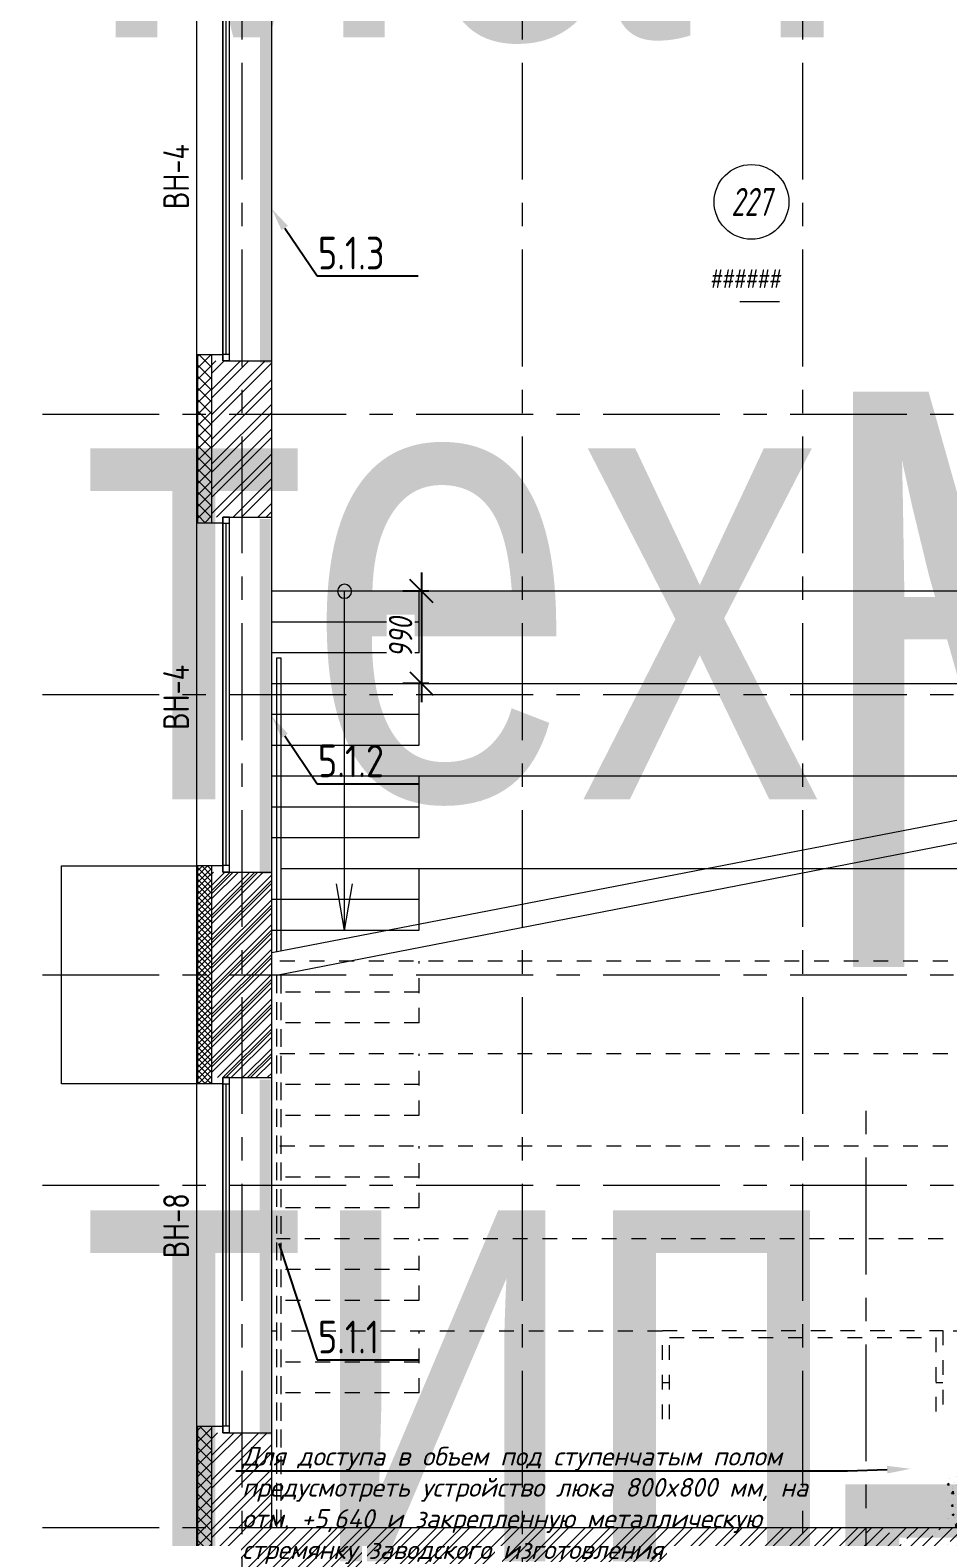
# Model space of a CAD drawing. Header units: millimetres. Extents: x -39 to 9534995, y -146829 to 289341.
# Drawn here: x 537437 to 547255, y -48425 to -32299 of the extents above; entities that cross this region are included whole.
import ezdxf
from ezdxf import colors
from ezdxf.entities.mleader import LeaderData, LeaderLine
from ezdxf.enums import TextEntityAlignment as Align
from ezdxf.math import Vec2, Vec3

# ---------------------------------------------------------------- set-up
doc = ezdxf.new("R2018")
doc.units = ezdxf.units.MM
for name, pattern in [('CENTER', [2, 1.25, -0.25, 0.25, -0.25]), ('HIDDEN2', [4.7625, 3.175, -1.5875]), ('Штрих', [6.35, 3.175, -3.175])]:
    doc.linetypes.add(name, pattern=pattern)
for name, color, linetype, lineweight in [('_TEXT', 7, 'Continuous', 30), ('АР_Выноски АПР', 5, 'Continuous', 5), ('АР_Лестницы ограждения', 62, 'Continuous', 13), ('АР_Маркер экспликации', 239, 'Continuous', 13), ('АР_Навесной фасад', 250, 'Continuous', 5), ('АР_Номер помещения', 250, 'Continuous', 9), ('АР_Окна', 4, 'Continuous', 9), ('АР_Оси', 7, 'Continuous', 25), ('АР_Отметки', 7, 'Continuous', 5), ('АР_Перегородки газоблок', 165, 'Continuous', 30), ('АР_Перегородки газоблок_Штрих', 165, 'Continuous', 5), ('АР_Сущ Несущая стена', 250, 'Continuous', 50), ('АР_Утеплитель', 250, 'Continuous', 13), ('АР_Штриховка кирпич', 250, 'Continuous', 9), ('АР_Штриховка монолит', 29, 'Continuous', 9), ('Маркировка ОКОН', 5, 'Continuous', 18)]:
    doc.layers.add(name, color=color, linetype=linetype, lineweight=lineweight)
doc.layers.add('A-HATCH-FACADE', color=7, linetype='Continuous')
doc.layers.add('АР_новое окно', color=160, linetype='Continuous')
doc.layers.add('АР_лестницы', color=7, linetype='Continuous', lineweight=15, true_color=0xff24ff)
doc.layers.add('АР_Названия помещений', color=124, linetype='Continuous', lineweight=5, plot=False)
doc.layers.add('АР_Помещения_площадь', color=19, linetype='Continuous', lineweight=9, plot=False)
doc.styles.add('ISOCPEUR', font='', dxfattribs={"height": 250})
doc.styles.add('PDF ISOCPEUR', font='isocpeur.ttf')
doc.styles.get("Standard").update_dxf_attribs({"font": 'GOST.TTF'})
doc.styles.add('ГОСТ 2.304', font='CS_Gost2304.shx', dxfattribs={"oblique": 10})
doc.styles.get('ISOCPEUR').set_extended_font_data('ISOCPEUR', italic=True)
doc.dimstyles.new('СПДС', dxfattribs={"dimscale": 100, "dimtxt": 2.5, "dimasz": 2.5, "dimexe": 2, "dimexo": 0.625, "dimgap": 1, "dimtad": 1, "dimdec": 0, "dimrnd": 5, "dimtxsty": 'ГОСТ 2.304', "dimblk": 'OBLIQUE', "dimblk1": 'OBLIQUE', "dimblk2": 'OBLIQUE', "dimcen": 2.5, "dimdle": 2, "dimadec": 0, "dimazin": 2, "dimtfac": 0.75, "dimtdec": 4, "dimtmove": 1, "dimatfit": 3, "dimfxl": 1, "dimtfill": 1, "dimtolj": 1, "dimarcsym": 1})
pattern_1 = [(45, (-411545.8, 33812.46), (-132.58252, 132.58252), []), (45, (-411457.41, 33812.46), (-132.58252, 132.58252), [])]

# ---------------------------------------------------------------- blocks, each defined once
blk = doc.blocks.new('*U108')
at = {"layer": 'АР_новое окно', "lineweight": 9}
for p, q in [((0, 3800), (-70, 3800)), ((-70, 3800), (-70, 0)), ((-70, 0), (-70, 3800)), ((0, 3730), (-70, 3730)), ((-35, 3730), (-35, 70)), ((0, 3800), (0, 0)), ((0, 70), (-70, 70)), ((0, 0), (-70, 0))]:
    blk.add_line(p, q, dxfattribs=at)
blk = doc.blocks.new('_DotSmall')
at = {"color": 0, "linetype": 'ByBlock', "const_width": 0.5}
blk.add_lwpolyline([(-0.0625, 0, 1), (0.0625, 0, 1)], format="xyb", close=True, dxfattribs=at)
blk = doc.blocks.new('*U86')
at = {"color": 7, "style": 'ISOCPEUR', "width": 0.7, "flags": 1}
blk.add_attdef('КАТЕГОРИЯ', (-499, -2092), '', height=250, dxfattribs=at)
at = {"layer": 'АР_Номер помещения', "color": 7, "style": 'ISOCPEUR', "width": 0.7}
blk.add_attdef('НОМЕР_ПОМЕЩЕНИЯ', text='', height=300, dxfattribs=at).set_placement((-13875, 6638), align=Align.MIDDLE_CENTER)
at = {"layer": 'АР_Помещения_площадь', "color": 7, "lineweight": 30, "width": 0.7, "flags": 104}
blk.add_attdef('ИМЯ_ПОМЕЩЕНИЯ', text='', height=100, dxfattribs=at).set_placement((158, 1217), align=Align.MIDDLE_CENTER)
at = {"layer": 'АР_Помещения_площадь', "color": 7, "style": 'ISOCPEUR', "width": 0.7}
blk.add_attdef('ПЛОЩАДЬ_ПОМЕЩЕНИЯ', text='', height=200, dxfattribs=at).set_placement((-12655, 408), align=Align.MIDDLE_RIGHT)
blk = doc.blocks.new('*U85')
at = {"layer": 'АР_Номер помещения', "color": 7}
blk.add_circle((-12706, 14289), 400, dxfattribs=at)
at = {"layer": 'АР_Помещения_площадь', "color": 7}
blk.add_line((-12407, 13220), (-12829, 13220), dxfattribs=at)
at = {"color": 7, "style": 'ISOCPEUR', "width": 0.7, "flags": 1}
blk.add_attdef('КАТЕГОРИЯ', (-499, -2092), '', height=250, dxfattribs=at)
at = {"layer": 'АР_Номер помещения', "color": 7, "style": 'ISOCPEUR', "width": 0.7}
blk.add_attdef('НОМЕР_ПОМЕЩЕНИЯ', text='', height=300, dxfattribs=at).set_placement((-12706, 14289), align=Align.MIDDLE_CENTER)
at = {"layer": 'АР_Помещения_площадь', "color": 7, "style": 'ISOCPEUR', "width": 0.7}
blk.add_attdef('ПЛОЩАДЬ_ПОМЕЩЕНИЯ', text='', height=200, dxfattribs=at).set_placement((-12402, 13467), align=Align.MIDDLE_RIGHT)
at = {"layer": 'АР_Помещения_площадь', "color": 7, "lineweight": 30, "width": 0.7, "flags": 104}
blk.add_attdef('ИМЯ_ПОМЕЩЕНИЯ', text='', height=100, dxfattribs=at).set_placement((158, 1217), align=Align.MIDDLE_CENTER)
blk = doc.blocks.new('АР_Кружок_1.1')
at = {"color": 0, "linetype": 'ByBlock', "lineweight": -2}
blk.add_circle((0, 0), 75, dxfattribs=at)
blk = doc.blocks.new('*U15')
at = {"color": 0, "linetype": 'ByBlock', "lineweight": -2}
for q in [(-500, 85), (-500, -85)]:
    blk.add_line((0, 0), q, dxfattribs=at)
blk = doc.blocks.new('*U71')
at = {"color": 0, "linetype": 'ByBlock', "lineweight": -2}
blk.add_lwpolyline([(-36.3, 0), (0, 0)], dxfattribs=at)
at = {"color": 0, "linetype": 'ByBlock', "lineweight": -2, "xscale": 0.01, "yscale": 0.01, "zscale": 0.01, "rotation": 179.9999999999999}
for name, p in [('*U15', (-36.3, 0)), ('АР_Кружок_1.1', (0, 0))]:
    blk.add_blockref(name, p, dxfattribs=at)
blk = doc.blocks.new('*U70')
at = {"color": 0, "linetype": 'ByBlock', "lineweight": -2}
blk.add_lwpolyline([(-18.22, 0), (0, 0)], dxfattribs=at)
at = {"color": 0, "linetype": 'ByBlock', "lineweight": -2, "xscale": 0.01, "yscale": 0.01, "zscale": 0.01, "rotation": 179.9999999999999}
for name, p in [('*U15', (-18.22, 0)), ('АР_Кружок_1.1', (0, 0))]:
    blk.add_blockref(name, p, dxfattribs=at)
blk = doc.blocks.new('A$C064f767a')
at = {"layer": 'АР_Утеплитель', "lineweight": 9, "ltscale": 100}
h = blk.add_hatch(dxfattribs=at)
h.set_pattern_fill('ANSI37', color=256, scale=700)
h.set_pattern_definition([(45, (-976679.97, 40642.145), (-61.871843, 61.871843), []), (135, (-976679.97, 40642.145), (-61.871843, -61.871843), [])])
h.paths.add_polyline_path([(-640, 7080), (-640, 4750), (-790, 4750), (-790, 7080)])
at = {"layer": 'АР_Штриховка кирпич', "lineweight": 9, "ltscale": 100}
h = blk.add_hatch(dxfattribs=at)
h.set_pattern_fill('ANSI32', color=256, scale=500)
h.set_pattern_definition([(45, (-951566.48, 82137.1), (-132.58252, 132.58252), []), (45, (-951478.1, 82137.1), (-132.58252, 132.58252), [])])
h.paths.add_polyline_path([(0, 7015), (-640, 7015), (-640, 4815), (0, 4815)])
at = {"layer": 'АР_лестницы', "lineweight": 9, "ltscale": 50}
for p, q in [((11760, 10020), (0, 10020)), ((1577, 9362), (1577, 10020)), ((9783, 9362), (9783, 10020)), ((1577, 9690), (0, 9690)), ((11360, 9690), (9783, 9690)), ((1577, 9360), (0, 9360)), ((11360, 9360), (9783, 9360)), ((11360, 9030), (0, 9030)), ((1577, 8372), (1577, 9030)), ((9783, 8372), (9783, 9030)), ((1577, 8700), (0, 8700)), ((11360, 8700), (9783, 8700)), ((1577, 8370), (0, 8370)), ((11310, 8337), (0, 6149)), ((11360, 8370), (9783, 8370)), ((11310, 8097), (50, 5908)), ((11360, 8040), (0, 8040)), ((1577, 7382), (1577, 8040)), ((9783, 7384), (9783, 7800)), ((1577, 7710), (0, 7710)), ((11360, 7712), (9783, 7712)), ((1577, 7380), (0, 7380)), ((11360, 7382), (9783, 7382)), ((11360, 7050), (100, 7050)), ((1577, 6392), (1577, 7050)), ((9783, 6392), (9783, 7050)), ((1577, 6720), (0, 6720)), ((11360, 6720), (9783, 6720)), ((1577, 6390), (0, 6390)), ((11360, 6390), (9783, 6390))]:
    blk.add_line(p, q, dxfattribs=at)
at = {"layer": 'АР_лестницы', "linetype": 'Штрих', "lineweight": 9, "ltscale": 50}
for p, q in [((11360, 6060), (0, 6060)), ((1577, 5402), (1577, 6060)), ((9783, 5402), (9783, 6060)), ((1577, 5730), (0, 5730)), ((11360, 5730), (9783, 5730)), ((1577, 5400), (0, 5400)), ((11360, 5400), (9783, 5400)), ((11360, 5070), (0, 5070)), ((1577, 4412), (1577, 5070)), ((9783, 4412), (9783, 5070)), ((1577, 4740), (0, 4740)), ((11360, 4740), (9783, 4740)), ((1577, 4410), (0, 4410)), ((11360, 4410), (9783, 4410)), ((11360, 4080), (0, 4080)), ((1577, 3422), (1577, 4080)), ((9783, 3422), (9783, 4080)), ((1577, 3750), (0, 3750)), ((11360, 3750), (9783, 3750)), ((1577, 3420), (0, 3420)), ((11360, 3420), (9783, 3420)), ((11310, 3090), (50, 3090)), ((1577, 2432), (1577, 3090)), ((9783, 3090), (11360, 3090)), ((9783, 2432), (9783, 3090)), ((1577, 2760), (0, 2760)), ((11360, 2760), (9783, 2760)), ((1577, 2430), (0, 2430)), ((11360, 2430), (9783, 2430)), ((4180, 2100), (0, 2100)), ((4180, 2100), (1277, 2100)), ((1577, 1440), (1577, 2100)), ((11260, 2100), (7180, 2100)), ((9783, 2100), (11360, 2100)), ((9783, 1442), (9783, 2100)), ((1577, 1770), (0, 1770)), ((9783, 1770), (11360, 1770)), ((4255, 1550), (4180, 1550)), ((7180, 1550), (7105, 1550)), ((1577, 1440), (0, 1440)), ((9783, 1440), (11360, 1440))]:
    blk.add_line(p, q, dxfattribs=at)
at = {"layer": 'АР_лестницы', "lineweight": 9, "ltscale": 50}
blk.add_lwpolyline([(11360, 9250), (11360, 10020)], dxfattribs=at)
at = {"layer": 'АР_лестницы', "linetype": 'Штрих', "lineweight": 9, "ltscale": 50}
for points in [[(4180, 1159), (4180, 2109), (7180, 2109), (7180, 1159)], [(4255, 1159), (4255, 2034), (7105, 2034), (7105, 1159)]]:
    blk.add_lwpolyline(points, dxfattribs=at)
at = {"layer": 'АР_Лестницы ограждения', "lineweight": 9, "ltscale": 100}
for points in [[(100, 6168), (100, 9304), (50, 9304), (50, 6158)], [(11260, 8328), (11260, 9130), (11310, 9130), (11310, 8337)]]:
    blk.add_lwpolyline(points, dxfattribs=at)
at = {"layer": 'АР_Навесной фасад', "lineweight": 9, "ltscale": 100}
for points in [[(-640, 7080), (-800, 7080)], [(-640, 4750), (-800, 4750)], [(-640, 1080), (-800, 1080)]]:
    blk.add_lwpolyline(points, dxfattribs=at)
at = {"layer": 'АР_новое окно', "lineweight": 9, "ltscale": 100}
blk.add_line((-790, 4750), (-790, 7080), dxfattribs=at)
at = {"layer": 'АР_Окна', "lineweight": 9, "ltscale": 100}
blk.add_line((0, 1015), (0, 4815), dxfattribs=at)
at = {"layer": 'АР_Перегородки газоблок', "lineweight": 9, "ltscale": 100}
blk.add_lwpolyline([(11760, 10171), (11760, 9250)], dxfattribs=at)
at = {"layer": 'АР_Сущ Несущая стена', "lineweight": 9, "ltscale": 100}
for p, q in [((-640, 4750), (-640, 7080)), ((-521, 7080), (-640, 7080)), ((-521, 7015), (-521, 7080)), ((-521, 7015), (0, 7015)), ((-521, 7015), (0, 7015)), ((0, 4815), (0, 7015)), ((-521, 4750), (-640, 4750)), ((-521, 4815), (0, 4815)), ((-521, 4815), (0, 4815)), ((-521, 4750), (-521, 4815)), ((-521, 1080), (-640, 1080)), ((-521, 1015), (-521, 1080)), ((-521, 1015), (0, 1015)), ((-521, 1015), (0, 1015))]:
    blk.add_line(p, q, dxfattribs=at)
at = {"layer": 'АР_Сущ Несущая стена', "color": 4, "lineweight": 9, "ltscale": 100}
blk.add_line((-521, 1015), (-521, 4815), dxfattribs=at)
at = {"layer": 'АР_лестницы', "lineweight": 9, "xscale": -100, "yscale": 100, "zscale": 100, "rotation": 270}
for name, p in [('*U71', (780, 10020)), ('*U70', (10589, 10020))]:
    blk.add_blockref(name, p, dxfattribs=at)
at = {"layer": 'АР_новое окно', "lineweight": 9, "xscale": -1, "rotation": 180}
blk.add_blockref('*U108', (-451, 4815), dxfattribs=at)
at = {"layer": 'Маркировка ОКОН', "lineweight": 9, "char_height": 275.42, "attachment_point": 7, "rotation": 90, "style": 'PDF ISOCPEUR'}
for s, insert in [('{\\W0.8;ВН-4}', (-885, 8537)), ('{\\W0.8;ВН-8}', (-885, 2882))]:
    blk.add_mtext(s, dxfattribs=dict(at, insert=insert))
blk = doc.blocks.new('_Oblique')
at = {"color": 0, "linetype": 'ByBlock', "lineweight": -2}
blk.add_line((-0.5, -0.5), (0.5, 0.5), dxfattribs=at)
blk = doc.blocks.new('*D151')
at = {"color": 0, "lineweight": -2, "ltscale": 100, "transparency": 16777216}
for p, q in [((541625, -38102), (541625, -39492)), ((541701, -38302), (541425, -38302)), ((541701, -39292), (541425, -39292))]:
    blk.add_line(p, q, dxfattribs=at)
at = {"layer": 'Defpoints', "color": 0, "lineweight": 9, "ltscale": 100, "transparency": 16777216}
for p in [(541764, -38302), (541625, -39292), (541764, -39292)]:
    blk.add_point(p, dxfattribs=at)
at = {"color": 0, "lineweight": -2, "ltscale": 100, "transparency": 16777216, "xscale": 250, "yscale": 250, "zscale": 250}
for p, rotation in [((541625, -38302), 90), ((541625, -39292), 270)]:
    blk.add_blockref('_Oblique', p, dxfattribs=dict(at, rotation=rotation))
at = {"color": 0, "lineweight": 9, "ltscale": 100, "transparency": 16777216, "insert": (541400, -38797), "char_height": 250, "attachment_point": 5, "rotation": 90, "style": 'ГОСТ 2.304', "bg_fill": 3, "box_fill_scale": 1.1, "bg_fill_color": 256, "bg_fill_true_color": 13158600, "bg_fill_transparency": 0}
blk.add_mtext('\\A1;990', dxfattribs=at)

msp = doc.modelspace()

# ---------------------------------------------------------------- hatches: boundary and pattern name
at = {"layer": 'A-HATCH-FACADE', "lineweight": 9}
h = msp.add_hatch(dxfattribs=at)
h.set_pattern_fill('ANGLE', color=30, angle=-90)
h.set_pattern_definition([(270, (-187441.692, 799505.3456), (6.985, -1e-15), [5.08, -1.905]), (360, (-187441.692, 799505.3456), (2e-15, 6.985), [5.08, -1.905])])
h.paths.add_polyline_path([(540014.5, -32060.4), (540014.5, -35860.4), (539895.8, -35860.4), (539895.8, -32060.4)])
h = msp.add_hatch(dxfattribs=at)
h.set_pattern_fill('ANGLE', color=30, angle=-90)
h.set_pattern_definition([(270, (-187444.908, 794035.3456), (6.985, -1e-15), [5.08, -1.905]), (360, (-187444.908, 794035.3456), (2e-15, 6.985), [5.08, -1.905])])
h.paths.add_polyline_path([(540011.3, -37530.4), (540011.3, -41330.4), (539892.6, -41330.4), (539892.6, -37530.4)])
h = msp.add_hatch(dxfattribs=at)
h.set_pattern_fill('ANGLE', color=30, angle=-90)
h.set_pattern_definition([(270, (-187444.908, 788035.3456), (6.985, -1e-15), [5.08, -1.905]), (360, (-187444.908, 788035.3456), (2e-15, 6.985), [5.08, -1.905])])
h.paths.add_polyline_path([(540011.3, -43530.4), (540011.3, -47330.4), (539892.6, -47330.4), (539892.6, -43530.4)])
at = {"layer": 'АР_Перегородки газоблок_Штрих', "lineweight": 9, "ltscale": 100}
h = msp.add_hatch(dxfattribs=at)
h.set_pattern_fill('AR-CONC', color=256, scale=30)
h.set_pattern_definition([(50, (616996.56, -131010.33), (215.17805, -18.82564), [22.5, -247.5]), (355, (616996.56, -131010.33), (-41.6254, 225.65764), [18, -198]), (100.45144, (617014.5, -131011.9), (173.55265, 206.832), [19.12206, -210.34263]), (46.1842, (616996.56, -130950.33), (320.1724, -49.6558), [33.75, -371.25]), (96.63564, (617023.24, -130954.47), (280.3986, 292.2356), [28.6831, -315.5141]), (351.18416, (616996.56, -130950.33), (280.3986, 292.2356), [27, -297]), (21, (617026.56, -130965.33), (179.07212, -120.78567), [22.5, -247.5]), (326, (617026.56, -130965.33), (72.9946, 217.545), [18, -198]), (71.45144, (617041.48, -130975.4), (252.0667, 96.75935), [19.12206, -210.34263]), (37.5, (616996.56, -131010.33), (3.647957, 99.868156), [0, -195.6, 0, -201, 0, -198.75]), (7.5, (616996.56, -131010.33), (78.92086, 118.32351), [0, -114.6, 0, -191.1, 0, -75.75]), (327.5, (616929.66, -131010.33), (160.14673, -6.76646), [0, -75, 0, -234, 0, -310.5]), (317.5, (616899.66, -131010.33), (174.95585, 30.0315), [0, -97.5, 0, -155.4, 0, -220.5])])
h.paths.add_polyline_path([(547365.9, -47823.3), (548365.9, -47822.8), (551380.7, -47822.3), (551380.7, -47702.3), (548485.9, -47702.8), (547245.9, -47703.3), (547245.9, -48324.6), (547365.9, -48324.6)])
at = {"layer": 'АР_Утеплитель', "lineweight": 9, "ltscale": 100}
h = msp.add_hatch(dxfattribs=at)
h.set_pattern_fill('ANSI37', color=256, scale=700)
h.set_pattern_definition([(45, (-436659.29, -1682.5), (-61.871843, 61.871843), []), (135, (-436659.29, -1682.5), (-61.871843, -61.871843), [])])
h.paths.add_polyline_path([(539380.7, -35774.6), (539380.7, -37574.6), (539230.7, -37574.6), (539230.7, -35774.6)])
h = msp.add_hatch(dxfattribs=at)
h.set_pattern_fill('ANSI37', color=256, scale=700)
h.set_pattern_definition([(45, (-436659.29, -7682.5), (-61.871843, 61.871843), []), (135, (-436659.29, -7682.5), (-61.871843, -61.871843), [])])
h.paths.add_polyline_path([(539380.7, -41244.6), (539380.7, -43574.6), (539230.7, -43574.6), (539230.7, -41244.6)])
h = msp.add_hatch(dxfattribs=at)
h.set_pattern_fill('ANSI37', color=256, scale=700)
h.set_pattern_definition([(45, (-404965.77, -26651.12), (-61.871843, 61.871843), []), (135, (-404965.77, -26651.12), (-61.871843, -61.871843), [])])
h.paths.add_polyline_path([(540030.8, -66194.6), (546380.9, -66194.6), (546380.9, -48964.6), (539380.7, -48964.6), (539380.7, -47244.6), (539230.7, -47244.6), (539230.7, -49114.6), (546230.9, -49114.6), (546230.9, -66044.6), (539880.8, -66044.6), (539880.9, -76054.6), (553280.9, -76054.6), (553280.9, -69704.6), (561400.9, -69704.6), (561400.9, -64514.6), (569668.3, -64514.6), (569668.3, -64764.6), (569818.3, -64764.6), (569818.3, -64364.6), (561250.9, -64364.6), (561250.9, -69554.6), (553130.9, -69554.6), (553130.9, -75904.6), (540030.9, -75904.6)])
at = {"layer": 'АР_Штриховка кирпич', "lineweight": 9, "ltscale": 100}
h = msp.add_hatch(dxfattribs=at)
h.set_pattern_fill('ANSI32', color=256, scale=500)
h.set_pattern_definition(pattern_1)
h.paths.add_polyline_path([(540020.7, -35839.6), (539380.7, -35839.6), (539380.7, -37509.6), (540020.7, -37509.6)])
h = msp.add_hatch(dxfattribs=at)
h.set_pattern_fill('ANSI32', color=256, scale=500)
h.set_pattern_definition(pattern_1)
h.paths.add_polyline_path([(540020.7, -41309.6), (539380.7, -41309.6), (539380.7, -43509.6), (540020.7, -43509.6)])
h = msp.add_hatch(dxfattribs=at)
h.set_pattern_fill('ANSI32', color=256, scale=500)
h.set_pattern_definition(pattern_1)
h.paths.add_polyline_path([(540020.6, -47309.6), (539380.7, -47309.6), (539380.7, -48964.7), (546380.9, -48964.6), (546380.9, -48324.6), (540020.7, -48324.7)])
at = {"layer": 'АР_Штриховка монолит', "lineweight": 9, "ltscale": 100}
h = msp.add_hatch(dxfattribs=at)
h.set_pattern_fill('ANSI35', color=256, scale=700)
h.set_pattern_definition([(45, (-398615.73, -91.06), (-123.743687, 123.743687), []), (45, (-398491.99, -91.06), (-123.743687, 123.743687), [218.75, -43.75, 0, -43.75])])
h.paths.add_polyline_path([(546580.9, -48524.6), (552955.9, -48524.6), (552955.9, -56073.4), (553155.9, -56073.4), (553155.9, -48524.6), (556995.9, -48524.6), (556995.9, -48324.6), (546380.9, -48324.6), (546380.9, -48524.6), (546580.9, -48524.6)])

# ---------------------------------------------------------------- linework, layer by layer
at = {"layer": 'АР_Лестницы ограждения', "linetype": 'HIDDEN2', "lineweight": 9, "ltscale": 60}
msp.add_lwpolyline([(540070.7, -42416.2), (540070.7, -48324.6), (540120.7, -48324.6), (540120.7, -42405.7)], dxfattribs=at)
at = {"layer": 'АР_Навесной фасад', "lineweight": 9, "ltscale": 100}
for points in [[(539380.7, -35774.6), (539220.7, -35774.6)], [(539380.7, -37574.6), (539220.7, -37574.6)], [(539380.7, -41244.6), (539220.7, -41244.6)], [(539380.7, -43574.6), (539220.7, -43574.6)], [(539380.7, -47244.6), (539220.7, -47244.6)]]:
    msp.add_lwpolyline(points, dxfattribs=at)
at = {"layer": 'АР_новое окно', "lineweight": 9, "ltscale": 100}
for p, q in [((539220.7, -49124.6), (539220.7, -24829.6)), ((539230.7, -37574.6), (539230.7, -35774.6)), ((539230.7, -43574.6), (539230.7, -41244.6)), ((539230.7, -49114.6), (539230.7, -47244.6))]:
    msp.add_line(p, q, dxfattribs=at)
at = {"layer": 'АР_Окна', "lineweight": 9, "ltscale": 100}
for p, q in [((540020.7, -35839.6), (540020.7, -32039.6)), ((540020.7, -41309.6), (540020.7, -37509.6)), ((540020.7, -47309.6), (540020.7, -43509.6))]:
    msp.add_line(p, q, dxfattribs=at)
at = {"layer": 'АР_Оси', "linetype": 'CENTER', "lineweight": 9, "ltscale": 1000}
for p, q in [((539700.8, 3352.8), (539700.8, -52379.5)), ((542700.8, 3352.8), (542700.8, -52379.5)), ((545700.8, 3352.8), (545700.8, -52379.5)), ((527567.1, -36409.6), (610745.5, -36409.6)), ((527567.1, -39409.6), (610745.5, -39409.6)), ((527567.1, -42409.6), (610745.5, -42409.6)), ((546380.9, -77615.9), (546380.9, -43732)), ((527567.1, -44659.6), (610745.5, -44659.6)), ((527567.1, -48324.6), (611164.3, -48324.6))]:
    msp.add_line(p, q, dxfattribs=at)
at = {"layer": 'АР_Сущ Несущая стена', "color": 4, "lineweight": 9, "ltscale": 100}
for p, q in [((539499.6, -35839.6), (539499.6, -32039.6)), ((539499.6, -41309.6), (539499.6, -37509.6)), ((539499.6, -47309.6), (539499.6, -43509.6))]:
    msp.add_line(p, q, dxfattribs=at)
at = {"layer": 'АР_Сущ Несущая стена', "lineweight": 9, "ltscale": 100}
for p, q in [((539380.7, -37574.6), (539380.7, -35774.6)), ((539499.6, -35774.6), (539380.7, -35774.6)), ((539499.6, -35839.6), (539499.6, -35774.6)), ((539499.6, -35839.6), (540020.7, -35839.6)), ((540020.7, -37509.6), (540020.7, -35839.6)), ((539499.6, -37509.6), (540020.7, -37509.6)), ((539499.6, -37509.6), (540020.7, -37509.6)), ((539499.6, -37509.6), (540020.7, -37509.6)), ((539499.6, -37574.6), (539499.6, -37509.6)), ((539499.6, -37574.6), (539380.7, -37574.6)), ((539380.7, -43574.6), (539380.7, -41244.6)), ((539499.6, -41244.6), (539380.7, -41244.6)), ((539499.6, -41309.6), (539499.6, -41244.6)), ((539499.6, -41309.6), (540020.7, -41309.6)), ((539499.6, -41309.6), (540020.7, -41309.6)), ((539499.6, -43509.6), (540020.7, -43509.6)), ((539499.6, -43509.6), (540020.7, -43509.6)), ((539499.6, -43574.6), (539499.6, -43509.6)), ((539499.6, -43574.6), (539380.7, -43574.6)), ((539380.7, -48964.6), (539380.7, -47244.6)), ((539499.6, -47244.6), (539380.7, -47244.6)), ((539499.6, -47309.6), (539499.6, -47244.6)), ((539499.6, -47309.6), (540020.7, -47309.6)), ((539499.6, -47309.6), (540020.7, -47309.6)), ((540020.7, -48324.6), (540020.7, -47309.6)), ((540020.7, -48324.6), (556995.9, -48324.6)), ((546380.9, -66194.6), (546380.9, -48324.6))]:
    msp.add_line(p, q, dxfattribs=at)
at = {"layer": 'АР_Утеплитель', "lineweight": 9, "ltscale": 0.25}
msp.add_lwpolyline([(539220.7, -43574.6), (537770.5, -43574.5), (537770.7, -41244.5), (539220.7, -41244.6)], dxfattribs=at)
msp.add_lwpolyline([(539220.7, -43574.6), (537770.5, -43574.5), (537770.7, -41244.5), (539220.7, -41244.6)], dxfattribs=at)

# ---------------------------------------------------------------- block references
at = {"layer": '_TEXT', "color": 1, "lineweight": 9, "ltscale": 500}
msp.add_blockref('A$C064f767a', (540020.7, -48324.6), dxfattribs=at)
at = {"layer": 'АР_Маркер экспликации', "lineweight": 9}
ref = msp.add_blockref('*U86', (551824.8, -24137.9), dxfattribs=at)
lines = msp.add_mtext('\\W0.8000;Кабинет материальной технологии тип 2', dxfattribs={"layer": 'АР_Названия помещений', "insert": (537990.5, -19330.2), "char_height": 4891.956, "width": 926.94, "attachment_point": 1})
ref.add_attrib('ИМЯ_ПОМЕЩЕНИЯ', '', (537990.5, -19330.2), dxfattribs={"flags": 104}).embed_mtext(lines)
at = {"layer": 'АР_Маркер экспликации', "color": 7, "lineweight": 9}
ref = msp.add_blockref('*U85', (557860.1, -48425.9), dxfattribs=at)
ref.add_attrib('НОМЕР_ПОМЕЩЕНИЯ', '227', dxfattribs={"layer": 'АР_Номер помещения', "color": 7, "height": 300, "style": 'ISOCPEUR', "width": 0.7}).set_placement((545154, -34137), align=Align.MIDDLE_CENTER)
lines = msp.add_mtext('\\W0.8000;Многофункциональное пространство с функцией актового зала (с эстрадой в уровне пола)', dxfattribs={"layer": 'АР_Названия помещений', "insert": (545700.8, -36167.6), "char_height": 6157.775, "width": 926.94, "attachment_point": 1})
ref.add_attrib('ИМЯ_ПОМЕЩЕНИЯ', '', (545700.8, -36167.6), dxfattribs={"flags": 104}).embed_mtext(lines)
ref.add_attrib('ПЛОЩАДЬ_ПОМЕЩЕНИЯ', '######', dxfattribs={"layer": 'АР_Помещения_площадь', "color": 7, "height": 200, "style": 'ISOCPEUR', "width": 0.7}).set_placement((545458.2, -34959.2), align=Align.MIDDLE_RIGHT)
at = {"layer": 'АР_новое окно', "lineweight": 9, "xscale": -1, "rotation": 180}
for p in [(539569.6, -32039.6), (539569.6, -37509.6), (539569.6, -43509.6)]:
    msp.add_blockref('*U108', p, dxfattribs=at)

# ---------------------------------------------------------------- texts
at = {"layer": 'Маркировка ОКОН', "lineweight": 9, "char_height": 275.423, "attachment_point": 7, "rotation": 90, "style": 'PDF ISOCPEUR'}
for s, insert in [('{\\W0.8;ВН-4}', (539136.1, -34214)), ('{\\W0.8;ВН-4}', (539136.1, -39787.3)), ('{\\W0.8;ВН-8}', (539136.1, -45443.1))]:
    msp.add_mtext(s, dxfattribs=dict(at, insert=insert))

# ---------------------------------------------------------------- leaders
at = {"lineweight": 9}
ml = msp.add_multileader_mtext('Standard', dxfattribs=at)
ml.set_content('5.1.3', color=256)
ml.set_leader_properties()
ml.build(insert=Vec2(0, 0))
ml.multileader.update_dxf_attribs({"text_left_attachment_type": 6, "text_right_attachment_type": 6, "arrow_head_size": 250})
ctx = ml.context
ctx.base_point, ctx.char_height, ctx.arrow_head_size, ctx.plane_origin = Vec3(540514.8, -34929.7, -1900), 350, 250, Vec3(540542.4, -34880.2, -1900)
ctx.left_attachment, ctx.right_attachment = 6, 6
notes = []
notes.append((ctx, [(0, (1, 1, 0), (540506.8, -34929.7, -1900), (1, 0), 8, [(0, [(540020.4, -34209.5, -1900)], 0, [])])]))
ctx.mtext.insert, ctx.mtext.flow_direction = Vec3(540516.8, -34509.7, -1900), 5
ml = msp.add_multileader_mtext('Standard', dxfattribs=at)
ml.set_content('5.1.2', color=256)
ml.set_leader_properties()
ml.build(insert=Vec2(0, 0))
ml.multileader.update_dxf_attribs({"text_left_attachment_type": 6, "text_right_attachment_type": 6, "arrow_head_size": 250})
ctx = ml.context
ctx.base_point, ctx.char_height, ctx.arrow_head_size, ctx.plane_origin = Vec3(540514.8, -40364.3, -1900), 350, 250, Vec3(540542.4, -40314.8, -1900)
ctx.left_attachment, ctx.right_attachment = 6, 6
notes.append((ctx, [(0, (1, 1, 0), (540506.8, -40364.3, -1900), (1, 0), 8, [(0, [(540020.4, -39644.2, -1900)], 0, [])])]))
ctx.mtext.insert, ctx.mtext.flow_direction = Vec3(540516.8, -39944.3, -1900), 5
ml = msp.add_multileader_mtext('Standard', dxfattribs=at)
ml.set_content('5.1.1', color=256)
ml.set_leader_properties()
ml.build(insert=Vec2(0, 0))
ml.multileader.update_dxf_attribs({"text_left_attachment_type": 6, "text_right_attachment_type": 6, "arrow_head_size": 250})
ctx = ml.context
ctx.base_point, ctx.char_height, ctx.arrow_head_size, ctx.plane_origin = Vec3(540514.8, -46531.1, -1900), 350, 250, Vec3(540542.4, -45716.5, -1900)
ctx.left_attachment, ctx.right_attachment = 6, 6
notes.append((ctx, [(0, (1, 1, 0), (540506.8, -46531.1, -1900), (1, 0), 8, [(0, [(540020.4, -45045.8, -1900)], 0, [])])]))
ctx.mtext.insert, ctx.mtext.flow_direction = Vec3(540516.8, -46111.1, -1900), 5
at = {"layer": 'АР_Выноски АПР', "lineweight": 9}
ml = msp.add_multileader_mtext('Standard', dxfattribs=at)
ml.set_content('Для доступа в объем под ступенчатым полом предусмотреть устройство люка 800x800 мм, на отм. +5,640 и закрепленную металлическую стремянку заводского изготовления ', color=256, style='ISOCPEUR')
ml.set_leader_properties()
ml.build(insert=Vec2(0, 0))
ml.multileader.update_dxf_attribs({"text_left_attachment_type": 6, "text_right_attachment_type": 6, "dogleg_length": 26, "arrow_head_size": 250})
ctx = ml.context
ctx.base_point, ctx.char_height, ctx.arrow_head_size, ctx.landing_gap_size, ctx.plane_origin = Vec3(539679.5, -47721.4), 200, 250, 25, Vec3(528981, -40345)
ctx.left_attachment, ctx.right_attachment = 6, 6
notes.append((ctx, [(0, (1, 1, 0), (546181, -47721.4), (-1, 0), 26, [(0, [(546856.5, -47696.2)], 0, [])])]))
ctx.mtext.insert, ctx.mtext.width, ctx.mtext.defined_height, ctx.mtext.flow_direction = Vec3(539704.5, -47461.4), 6428.313, 6426.6, 5
at = {"layer": 'АР_Отметки', "lineweight": 9}
ml = msp.add_multileader_mtext('Standard', dxfattribs=at)
ml.set_content('+2,410', color=256, style='ISOCPEUR')
ml.set_leader_properties(color=256, linetype='Continuous', lineweight=-1)
ml.set_arrow_properties(name='DOTSMALL')
ml.build(insert=Vec2(0, 0))
ml.multileader.update_dxf_attribs({"has_text_frame": 1, "text_left_attachment_type": 4, "text_right_attachment_type": 4, "dogleg_length": 100, "arrow_head_size": 180})
ctx = ml.context
ctx.base_point, ctx.char_height, ctx.arrow_head_size, ctx.landing_gap_size, ctx.plane_origin = Vec3(555750.8, -49314.6), 250, 180, 50, Vec3(553589.6, -49905.9)
ctx.left_attachment, ctx.right_attachment = 4, 4
notes.append((ctx, [(0, (0, 0, 0), (0, 0), (1, 0), 1, [])]))
ctx.mtext.insert, ctx.mtext.width, ctx.mtext.line_spacing_style, ctx.mtext.flow_direction = Vec3(555800.8, -48981.3), 852.697, 2, 5
ml = msp.add_multileader_mtext('Standard', dxfattribs=at)
ml.set_content('+3,950', color=256, style='ISOCPEUR')
ml.set_leader_properties(color=256, linetype='Continuous', lineweight=-1)
ml.set_arrow_properties(name='DOTSMALL')
ml.build(insert=Vec2(0, 0))
ml.multileader.update_dxf_attribs({"has_text_frame": 1, "text_left_attachment_type": 4, "text_right_attachment_type": 4, "dogleg_length": 100, "arrow_head_size": 180})
ctx = ml.context
ctx.base_point, ctx.char_height, ctx.arrow_head_size, ctx.landing_gap_size, ctx.plane_origin = Vec3(554065.1, -54820.3), 250, 180, 50, Vec3(553983.7, -56087.9)
ctx.left_attachment, ctx.right_attachment = 4, 4
notes.append((ctx, [(0, (0, 0, 0), (0, 0), (1, 0), 1, [])]))
ctx.mtext.insert, ctx.mtext.width, ctx.mtext.line_spacing_style, ctx.mtext.flow_direction = Vec3(554115.1, -54487), 852.697, 2, 5
ml = msp.add_multileader_mtext('Standard', dxfattribs=at)
ml.set_content('+2,410', color=256, style='ISOCPEUR')
ml.set_leader_properties(color=256, linetype='Continuous', lineweight=-1)
ml.set_arrow_properties(name='DOTSMALL')
ml.build(insert=Vec2(0, 0))
ml.multileader.update_dxf_attribs({"has_text_frame": 1, "text_left_attachment_type": 4, "text_right_attachment_type": 4, "dogleg_length": 100, "arrow_head_size": 180})
ctx = ml.context
ctx.base_point, ctx.char_height, ctx.arrow_head_size, ctx.landing_gap_size, ctx.plane_origin = Vec3(555750.8, -49314.6), 250, 180, 50, Vec3(553589.6, -49905.9)
ctx.left_attachment, ctx.right_attachment = 4, 4
notes.append((ctx, [(0, (0, 0, 0), (0, 0), (1, 0), 1, [])]))
ctx.mtext.insert, ctx.mtext.width, ctx.mtext.line_spacing_style, ctx.mtext.flow_direction = Vec3(555800.8, -48981.3), 852.697, 2, 5
ml = msp.add_multileader_mtext('Standard', dxfattribs=at)
ml.set_content('+3,950', color=256, style='ISOCPEUR')
ml.set_leader_properties(color=256, linetype='Continuous', lineweight=-1)
ml.set_arrow_properties(name='DOTSMALL')
ml.build(insert=Vec2(0, 0))
ml.multileader.update_dxf_attribs({"has_text_frame": 1, "text_left_attachment_type": 4, "text_right_attachment_type": 4, "dogleg_length": 100, "arrow_head_size": 180})
ctx = ml.context
ctx.base_point, ctx.char_height, ctx.arrow_head_size, ctx.landing_gap_size, ctx.plane_origin = Vec3(554065.1, -54820.3), 250, 180, 50, Vec3(553983.7, -56087.9)
ctx.left_attachment, ctx.right_attachment = 4, 4
notes.append((ctx, [(0, (0, 0, 0), (0, 0), (1, 0), 1, [])]))
ctx.mtext.insert, ctx.mtext.width, ctx.mtext.line_spacing_style, ctx.mtext.flow_direction = Vec3(554115.1, -54487), 852.697, 2, 5
for ctx, leaders in notes:
    for number, flags, end, landing, length, lines in leaders:
        leader = LeaderData()
        leader.index, (leader.has_last_leader_line, leader.has_dogleg_vector, leader.attachment_direction) = number, flags
        leader.last_leader_point, leader.dogleg_vector, leader.dogleg_length = Vec3(end), Vec3(landing), length
        for number, points, colour, breaks in lines:
            line = LeaderLine()
            line.index, line.vertices, line.color, line.breaks = number, Vec3.list(points), colors.encode_raw_color(colour), breaks
            leader.lines.append(line)
        ctx.leaders.append(leader)

# ---------------------------------------------------------------- next in the draw order: dimensions: what is measured, and where the dimension line sits
at = {"lineweight": 9, "ltscale": 100}
dim = msp.add_linear_dim(base=(541625.1, -39292.1), p1=(541763.6, -38302.1), p2=(541763.6, -39292.1), angle=90, dimstyle='СПДС', dxfattribs=at)
dim.commit()
dim.dimension.update_dxf_attribs({"geometry": '*D151', "text_midpoint": (541400.1, -38797.1)})

doc.saveas('drawing.dxf')
